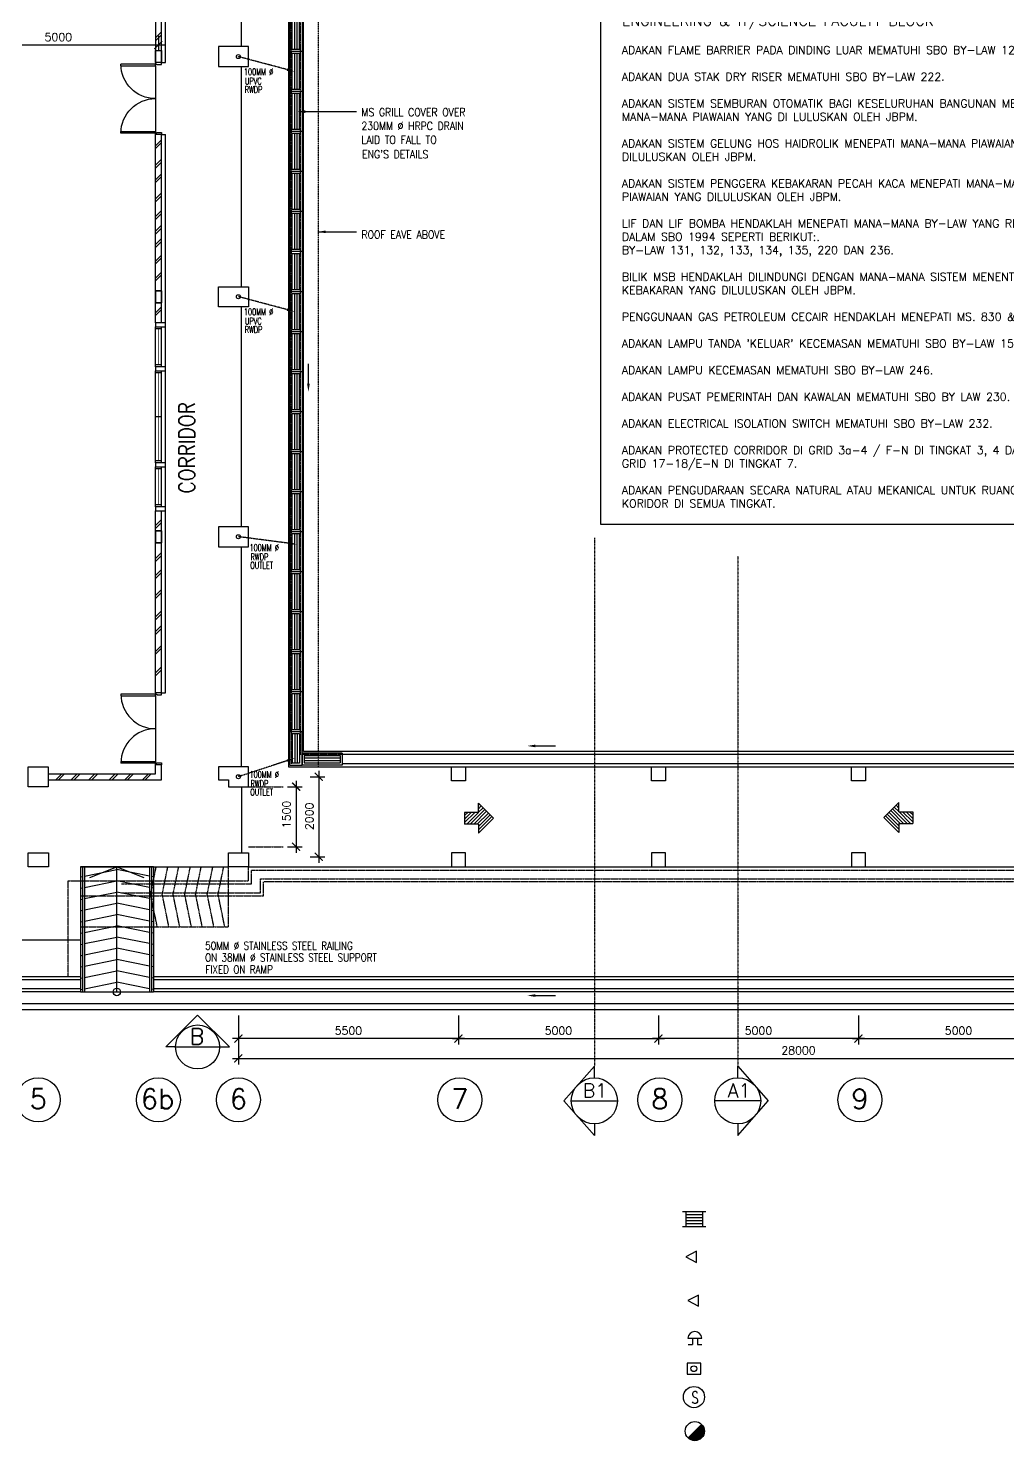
# Model space of a CAD drawing. Header units: feet. Extents: x 1407108 to 2957709, y -1501070 to -681589.
# Drawn here: x 1439465 to 1463948, y -855022 to -819714 of the extents above; entities that cross this region are included whole.
import ezdxf

# ---------------------------------------------------------------- set-up
doc = ezdxf.new("R2010")
doc.units = ezdxf.units.FT
doc.header["$LTSCALE"] = 13
doc.header["$MEASUREMENT"] = 0
for name, pattern in [('DASHDOT', [1, 0.5, -0.25, 0, -0.25]), ('DASHED', [0.75, 0.5, -0.25]), ('HIDDEN', [0.375, 0.25, -0.125])]:
    doc.linetypes.add(name, pattern=pattern)
doc.layers.get('0').update_dxf_attribs({"linetype": 'CONTINUOUS'})
for name, color, linetype in [('-FF', 240, 'CONTINUOUS'), ('-ff.txt', 2, 'CONTINUOUS'), ('1-ROAD', 1, 'CONTINUOUS'), ('AR', 7, 'CONTINUOUS'), ('AR1', 7, 'CONTINUOUS'), ('clad', 251, 'CONTINUOUS'), ('COL', 3, 'CONTINUOUS'), ('DIM', 7, 'CONTINUOUS'), ('DR', 7, 'CONTINUOUS'), ('DRAIN', 1, 'CONTINUOUS'), ('GRATING', 251, 'CONTINUOUS'), ('GRID-T', 7, 'CONTINUOUS'), ('H', 1, 'CONTINUOUS'), ('LINE', 7, 'CONTINUOUS'), ('partition', 7, 'CONTINUOUS'), ('RWDP', 145, 'CONTINUOUS'), ('SANI', 7, 'CONTINUOUS'), ('SPEC', 7, 'CONTINUOUS'), ('stair', 7, 'CONTINUOUS'), ('WALL', 2, 'CONTINUOUS'), ('WIN', 5, 'CONTINUOUS')]:
    doc.layers.add(name, color=color, linetype=linetype)
doc.styles.add('E', font='ROMANS.SHX', dxfattribs={"width": 0.9})
doc.styles.add('ROMANS', font='romans')
doc.styles.get("Standard").update_dxf_attribs({"font": 'ROMANS.SHX'})
doc.styles.add('STANDARDS', font='simplex.shx')
doc.dimstyles.new('STANDARD$0', dxfattribs={"dimscale": 0, "dimtxt": 8, "dimasz": 6, "dimexe": 1, "dimexo": 1, "dimgap": 3, "dimtad": 1, "dimdec": 0, "dimlfac": -1, "dimrnd": 1, "dimzin": 0, "dimdsep": 46, "dimtxsty": 'Standard', "dimcen": 0, "dimclrd": 5, "dimclre": 250, "dimadec": 0, "dimazin": 0, "dimtfac": 1, "dimtdec": 4, "dimtofl": 0, "dimtmove": 0, "dimatfit": 3, "dimfxl": 1, "dimtolj": 1, "dimtzin": 0, "dimarcsym": 0})

# ---------------------------------------------------------------- blocks, each defined once
blk = doc.blocks.new('DR-1800-B')
at = {"layer": 'DR'}
for p, q in [((-50, 0), (0, 0)), ((0, 0), (0, -150)), ((-1800, 0), (-1800, -150)), ((-1750, 0), (-1800, 0)), ((-1800, -150), (-1760, -150)), ((-1760, -150), (-1760, -110)), ((-1760, -110), (-1750, -110)), ((-1760, -150), (-1760, -1010)), ((-1720, -150), (-1760, -150)), ((-1750, -110), (-1750, 0)), ((-1720, -1009), (-1720, -150)), ((-80, -1009), (-80, -150)), ((-80, -150), (-40, -150)), ((-50, -110), (-50, 0)), ((-40, -110), (-50, -110)), ((-40, -150), (-40, -110)), ((-40, -150), (-40, -1010)), ((0, -150), (-40, -150))]:
    blk.add_line(p, q, dxfattribs=at)
for centre, start, end in [((-1760, -150), 270, 0), ((-40, -150), 180.0001, 270)]:
    blk.add_arc(centre, 860, start, end, dxfattribs=at)
blk = doc.blocks.new('_ARCHTICK')
at = {"color": 0, "linetype": 'ByBlock', "const_width": 0.15}
blk.add_lwpolyline([(-0.5, -0.5), (0.5, 0.5)], dxfattribs=at)
blk = doc.blocks.new('*D166')
at = {"layer": 'DIM', "color": 7, "lineweight": -2, "transparency": 16777216}
for p, q in [((1446163, -838524), (1446163, -840324)), ((1445949, -838674), (1446313, -838674)), ((1445949, -840174), (1446313, -840174))]:
    blk.add_line(p, q, dxfattribs=at)
at = {"layer": 'DIM', "color": 7, "lineweight": -2, "transparency": 16777216, "xscale": 200, "yscale": 200, "zscale": 200}
for p, rotation in [((1446163, -838674), 90), ((1446163, -840174), 270)]:
    blk.add_blockref('_ARCHTICK', p, dxfattribs=dict(at, rotation=rotation))
at = {"layer": 'DIM', "color": 7, "transparency": 16777216, "insert": (1445920, -839366), "char_height": 200, "attachment_point": 5, "rotation": 90, "style": 'ROMANS'}
blk.add_mtext('\\A1;1500', dxfattribs=at)
blk = doc.blocks.new('*D189')
at = {"layer": 'DIM', "color": 7, "linetype": 'Continuous', "lineweight": -2, "transparency": 16777216}
for p, q in [((1442867, -820135), (1437567, -820135)), ((1437717, -819905), (1437717, -820285)), ((1442717, -819905), (1442717, -820285))]:
    blk.add_line(p, q, dxfattribs=at)
at = {"layer": 'DIM', "color": 7, "linetype": 'Continuous', "lineweight": -2, "transparency": 16777216, "xscale": 200, "yscale": 200, "zscale": 200, "rotation": 180}
blk.add_blockref('_ARCHTICK', (1437717, -820135), dxfattribs=at)
at = {"layer": 'DIM', "color": 7, "linetype": 'Continuous', "lineweight": -2, "transparency": 16777216, "xscale": 200, "yscale": 200, "zscale": 200}
blk.add_blockref('_ARCHTICK', (1442717, -820135), dxfattribs=at)
at = {"layer": 'DIM', "color": 7, "linetype": 'Continuous', "transparency": 16777216, "insert": (1440217, -819935), "char_height": 200, "attachment_point": 5, "style": 'ROMANS'}
blk.add_mtext('\\A1;5000', dxfattribs=at)
blk = doc.blocks.new('*D196')
at = {"layer": 'DIM', "color": 7, "lineweight": -2, "transparency": 16777216}
for p, q in [((1444717, -845096), (1444717, -845616)), ((1472717, -845096), (1472717, -845616)), ((1444567, -845466), (1472867, -845466))]:
    blk.add_line(p, q, dxfattribs=at)
at = {"layer": 'DIM', "color": 7, "lineweight": -2, "transparency": 16777216, "xscale": 200, "yscale": 200, "zscale": 200, "rotation": 180}
blk.add_blockref('_ARCHTICK', (1444717, -845466), dxfattribs=at)
at = {"layer": 'DIM', "color": 7, "lineweight": -2, "transparency": 16777216, "xscale": 200, "yscale": 200, "zscale": 200}
blk.add_blockref('_ARCHTICK', (1472717, -845466), dxfattribs=at)
at = {"layer": 'DIM', "color": 7, "transparency": 16777216, "insert": (1458717, -845266), "char_height": 200, "attachment_point": 5, "style": 'ROMANS'}
blk.add_mtext('\\A1;28000', dxfattribs=at)
blk = doc.blocks.new('*D197')
at = {"layer": 'DIM', "color": 7, "lineweight": -2, "transparency": 16777216}
for p, q in [((1460217, -844394), (1460217, -845121)), ((1465217, -844394), (1465217, -845121)), ((1460067, -844971), (1465367, -844971))]:
    blk.add_line(p, q, dxfattribs=at)
at = {"layer": 'DIM', "color": 7, "lineweight": -2, "transparency": 16777216, "xscale": 200, "yscale": 200, "zscale": 200, "rotation": 180}
blk.add_blockref('_ARCHTICK', (1460217, -844971), dxfattribs=at)
at = {"layer": 'DIM', "color": 7, "lineweight": -2, "transparency": 16777216, "xscale": 200, "yscale": 200, "zscale": 200}
blk.add_blockref('_ARCHTICK', (1465217, -844971), dxfattribs=at)
at = {"layer": 'DIM', "color": 7, "transparency": 16777216, "insert": (1462717, -844771), "char_height": 200, "attachment_point": 5, "style": 'ROMANS'}
blk.add_mtext('\\A1;5000', dxfattribs=at)
blk = doc.blocks.new('*D198')
at = {"layer": 'DIM', "color": 7, "lineweight": -2, "transparency": 16777216}
for p, q in [((1455217, -844394), (1455217, -845121)), ((1460217, -844394), (1460217, -845121)), ((1460367, -844971), (1455067, -844971))]:
    blk.add_line(p, q, dxfattribs=at)
at = {"layer": 'DIM', "color": 7, "lineweight": -2, "transparency": 16777216, "xscale": 200, "yscale": 200, "zscale": 200}
for p, rotation in [((1455217, -844971), 179.9999999882526), ((1460217, -844971), 359.9999999882526)]:
    blk.add_blockref('_ARCHTICK', p, dxfattribs=dict(at, rotation=rotation))
at = {"layer": 'DIM', "color": 7, "transparency": 16777216, "insert": (1457717, -844771), "char_height": 200, "attachment_point": 5, "rotation": 360, "style": 'ROMANS'}
blk.add_mtext('\\A1;5000', dxfattribs=at)
blk = doc.blocks.new('*D199')
at = {"layer": 'DIM', "color": 7, "lineweight": -2, "transparency": 16777216}
for p, q in [((1444717, -844394), (1444717, -845121)), ((1450217, -844394), (1450217, -845121)), ((1450367, -844971), (1444567, -844971))]:
    blk.add_line(p, q, dxfattribs=at)
at = {"layer": 'DIM', "color": 7, "lineweight": -2, "transparency": 16777216, "xscale": 200, "yscale": 200, "zscale": 200}
for p, rotation in [((1444717, -844971), 179.9999999882509), ((1450217, -844971), 359.9999999882509)]:
    blk.add_blockref('_ARCHTICK', p, dxfattribs=dict(at, rotation=rotation))
at = {"layer": 'DIM', "color": 7, "transparency": 16777216, "insert": (1447467, -844771), "char_height": 200, "attachment_point": 5, "rotation": 360, "style": 'ROMANS'}
blk.add_mtext('\\A1;5500', dxfattribs=at)
blk = doc.blocks.new('*D200')
at = {"layer": 'DIM', "color": 7, "lineweight": -2, "transparency": 16777216}
for p, q in [((1450217, -844394), (1450217, -845121)), ((1455217, -844394), (1455217, -845121)), ((1450067, -844971), (1455367, -844971))]:
    blk.add_line(p, q, dxfattribs=at)
at = {"layer": 'DIM', "color": 7, "lineweight": -2, "transparency": 16777216, "xscale": 200, "yscale": 200, "zscale": 200, "rotation": 180}
blk.add_blockref('_ARCHTICK', (1450217, -844971), dxfattribs=at)
at = {"layer": 'DIM', "color": 7, "lineweight": -2, "transparency": 16777216, "xscale": 200, "yscale": 200, "zscale": 200}
blk.add_blockref('_ARCHTICK', (1455217, -844971), dxfattribs=at)
at = {"layer": 'DIM', "color": 7, "transparency": 16777216, "insert": (1452717, -844771), "char_height": 200, "attachment_point": 5, "style": 'ROMANS'}
blk.add_mtext('\\A1;5000', dxfattribs=at)
blk = doc.blocks.new('*D210')
at = {"layer": 'DIM', "color": 7, "lineweight": -2, "transparency": 16777216}
for p, q in [((1446513, -838424), (1446877, -838424)), ((1446727, -838274), (1446727, -840574)), ((1446513, -840424), (1446877, -840424))]:
    blk.add_line(p, q, dxfattribs=at)
at = {"layer": 'DIM', "color": 7, "lineweight": -2, "transparency": 16777216, "xscale": 200, "yscale": 200, "zscale": 200}
for p, rotation in [((1446727, -838424), 90), ((1446727, -840424), 270)]:
    blk.add_blockref('_ARCHTICK', p, dxfattribs=dict(at, rotation=rotation))
at = {"layer": 'DIM', "color": 7, "transparency": 16777216, "insert": (1446492, -839414), "char_height": 200, "attachment_point": 5, "rotation": 90, "style": 'ROMANS'}
blk.add_mtext('\\A1;2000', dxfattribs=at)
blk = doc.blocks.new('G')
at = {"layer": 'GRATING', "color": 251}
for p, q in [((0, 0), (-1000, 0)), ((-1000, 0), (-1000, -305)), ((0, -305), (-1000, -305)), ((-950, -61), (-50, -61)), ((-950, -61), (-950, -244)), ((-950, -122), (-50, -122)), ((-950, -183), (-50, -183)), ((-950, -244), (-50, -244)), ((-50, -61), (-50, -244))]:
    blk.add_line(p, q, dxfattribs=at)

msp = doc.modelspace()

# ---------------------------------------------------------------- hatches: boundary and pattern name
at = {"layer": '-FF'}
msp.add_hatch(color=0, dxfattribs=at).paths.add_polyline_path([(1456366.8, -854782.5, 0.1989124), (1456296.5, -854612.8), (1455957.1, -854952.2, 0.6681786)])
at = {"layer": 'partition'}
h = msp.add_hatch(dxfattribs=at)
h.set_pattern_fill('ANSI31', color=0, scale=500, style=0)
h.set_pattern_definition([(45, (2112669.07, -1282393.04), (-44.194174, 44.194174), [])])
h.paths.add_polyline_path([(1450719.2, -839606.7), (1450719.2, -839837.5), (1451095.6, -839461.1), (1450719.2, -839084.6), (1450719.2, -839315.4), (1450372, -839315.4), (1450372, -839606.7)])
h = msp.add_hatch(dxfattribs=at)
h.set_pattern_fill('ANSI31', color=0, scale=500, style=0)
h.set_pattern_definition([(135, (799276.16, -1282377.05), (44.194174, 44.194174), [])])
h.paths.add_polyline_path([(1461226, -839590.7), (1461573.2, -839590.7), (1461573.2, -839299.4), (1461226, -839299.4), (1461226, -839068.6), (1460849.6, -839445.1), (1461226, -839821.5)])

# ---------------------------------------------------------------- linework, layer by layer
at = {"layer": '-FF', "color": 0}
for p, q in [((1456404.6, -849299.9), (1455814.1, -849299.9)), ((1455900.9, -849299.9), (1455900.9, -849676.2)), ((1456317.8, -849374.6), (1455900.9, -849374.6)), ((1456317.8, -849452.3), (1455900.9, -849452.3)), ((1456317.8, -849299.9), (1456317.8, -849676.2)), ((1456404.6, -849676.2), (1455814.1, -849676.2)), ((1456317.8, -849526.9), (1455900.9, -849526.9)), ((1456317.8, -849601.6), (1455900.9, -849601.6)), ((1456167.7, -850287.2), (1455897.7, -850425.6)), ((1455897.7, -850425.6), (1456167.7, -850564.1)), ((1456220.8, -851381.4), (1455950.7, -851519.8)), ((1455950.7, -851519.8), (1456220.8, -851658.2)), ((1455954.1, -852459.4), (1456299.5, -852459.4)), ((1455957.2, -852614), (1456064.1, -852614)), ((1456064.1, -852459.4), (1456064.1, -852614)), ((1456196.6, -852459.4), (1456196.6, -852614)), ((1456196.6, -852614), (1456299.3, -852614))]:
    msp.add_line(p, q, dxfattribs=at)
at = {"layer": '-FF', "color": 0, "linetype": 'Continuous'}
msp.add_line((1455957.1, -854952.2), (1456296.5, -854612.8), dxfattribs=at)
at = {"layer": '-FF', "color": 0}
for points in [[(1456167.7, -850564.1), (1456167.7, -850287.2)], [(1456220.8, -851658.2), (1456220.8, -851381.4)]]:
    msp.add_lwpolyline(points, dxfattribs=at)
msp.add_lwpolyline([(1456276.5, -853359.9), (1456276.5, -853083.1), (1455932, -853083.1), (1455932, -853359.9)], close=True, dxfattribs=at)
for centre, radius in [((1456102.2, -853220.9), 72.2), ((1456104.2, -853931.1), 265)]:
    msp.add_circle(centre, radius, dxfattribs=at)
at = {"layer": '-FF', "color": 0, "linetype": 'Continuous'}
msp.add_circle((1456126.8, -854782.5), 240, dxfattribs=at)
at = {"layer": '-FF', "color": 0}
msp.add_arc((1456126.8, -852465), 172.8, 1.85513, 178.14487, dxfattribs=at)
at = {"color": 0, "linetype": 'DASHED'}
msp.add_line((1446717.2, -838174.1), (1446717.2, -814499.1), dxfattribs=at)
at = {"color": 0}
for p, q in [((1442892.2, -820574.1), (1442892.2, -816451.3)), ((1442792.2, -820574.1), (1442892.2, -820574.1)), ((1442792.2, -822374.1), (1442892.2, -822374.1)), ((1442892.2, -826424.1), (1442892.2, -822374.1)), ((1442892.2, -836324.1), (1442892.2, -826424.1)), ((1442792.2, -836324.1), (1442892.2, -836324.1)), ((1444792.2, -838674.1), (1444792.2, -840324.1)), ((1450719.2, -839315.4), (1450719.2, -839084.6)), ((1450719.2, -839084.6), (1451095.6, -839461.1)), ((1461226, -839068.6), (1460849.6, -839445.1)), ((1461226, -839299.4), (1461226, -839068.6)), ((1450719.2, -839315.4), (1450372, -839315.4)), ((1450372, -839315.4), (1450372, -839606.7)), ((1450719.2, -839606.7), (1450372, -839606.7)), ((1450719.2, -839837.5), (1451095.6, -839461.1)), ((1450719.2, -839606.7), (1450719.2, -839837.5)), ((1461226, -839821.5), (1460849.6, -839445.1)), ((1461226, -839299.4), (1461573.2, -839299.4)), ((1461226, -839590.7), (1461573.2, -839590.7)), ((1461226, -839590.7), (1461226, -839821.5)), ((1461573.2, -839299.4), (1461573.2, -839590.7)), ((1440767.2, -840674.1), (1444467.2, -840674.1)), ((1444967.2, -840674.1), (1465217.2, -840674.1))]:
    msp.add_line(p, q, dxfattribs=at)
at = {"color": 0, "linetype": 'Continuous'}
for p, q in [((1434792.2, -842499.1), (1440767.2, -842499.1)), ((1440767.2, -843804.1), (1442592.2, -843804.1))]:
    msp.add_line(p, q, dxfattribs=at)
at = {"color": 0}
for points in [[(1444792.2, -820174.1), (1444792.2, -814674.1)], [(1444792.2, -826174.1), (1444792.2, -820674.1)], [(1444792.2, -832174.1), (1444792.2, -826674.1)], [(1444792.2, -838174.1), (1444792.2, -832674.1)]]:
    msp.add_lwpolyline(points, dxfattribs=at)
at = {"layer": '1-ROAD', "color": 0}
msp.add_line((1545547.6, -844249.1), (1414667.2, -844249.1), dxfattribs=at)
at = {"layer": '1-ROAD', "color": 0, "flags": 128}
msp.add_lwpolyline([(1487642.2, -844099.1), (1414667.2, -844099.1)], dxfattribs=at)
at = {"layer": 'AR', "color": 0, "linetype": 'DASHDOT'}
for p, q in [((1453614.5, -832451.7), (1453614.5, -845660.8)), ((1457198.3, -832911.3), (1457198.3, -845660.8))]:
    msp.add_line(p, q, dxfattribs=at)
at = {"layer": 'AR', "color": 0}
for p, q in [((1442900.3, -845179.5), (1443697.2, -844382.5)), ((1444494.2, -845179.5), (1443697.2, -844382.5)), ((1443147.2, -845179.5), (1444247.2, -845179.5)), ((1453614.5, -845660.8), (1452852.2, -846528.3)), ((1457198.3, -845660.8), (1457960.6, -846528.3)), ((1453614.5, -847395.8), (1452852.2, -846528.3)), ((1453039.5, -846525.7), (1454189.5, -846525.7)), ((1457773.3, -846525.7), (1456623.3, -846525.7)), ((1457198.3, -847395.8), (1457960.6, -846528.3))]:
    msp.add_line(p, q, dxfattribs=at)
at = {"layer": 'AR', "color": 0, "linetype": 'Continuous'}
for p, q in [((1443147.2, -845179.5), (1442900.3, -845179.5)), ((1444247.2, -845179.5), (1444494.2, -845179.5)), ((1453614.5, -845950.7), (1453614.5, -845660.8)), ((1457198.3, -845950.7), (1457198.3, -845660.8)), ((1453614.5, -847100.7), (1453614.5, -847395.8)), ((1457198.3, -847100.7), (1457198.3, -847395.8))]:
    msp.add_line(p, q, dxfattribs=at)
msp.add_circle((1443697.2, -845179.5), 550, dxfattribs=at)
at = {"layer": 'AR', "color": 0}
for centre in [(1453614.5, -846525.7), (1457198.3, -846525.7)]:
    msp.add_circle(centre, 575, dxfattribs=at)
at = {"layer": 'clad', "color": 0}
for p, q in [((1440767.2, -840929.8), (1440817.2, -840919.6)), ((1440867.2, -840909.3), (1441679.7, -840743.1)), ((1440867.2, -841190.6), (1441679.7, -841024.4)), ((1442492.2, -840909.3), (1441679.7, -840743.1)), ((1442492.2, -841190.6), (1441679.7, -841024.4)), ((1442592.2, -840929.8), (1442542.2, -840919.6)), ((1440767.2, -841211), (1440817.2, -841200.8)), ((1440867.2, -841471.8), (1441679.7, -841305.6)), ((1442492.2, -841471.8), (1441679.7, -841305.6)), ((1442592.2, -841211), (1442542.2, -841200.8)), ((1440767.2, -841492.3), (1440817.2, -841482.1)), ((1440867.2, -841753.1), (1441679.7, -841586.9)), ((1442492.2, -841753.1), (1441679.7, -841586.9)), ((1442592.2, -841492.3), (1442542.2, -841482.1)), ((1440767.2, -841773.5), (1440817.2, -841763.3)), ((1440767.2, -842054.8), (1440817.2, -842044.6)), ((1440867.2, -842034.3), (1441679.7, -841868.1)), ((1442492.2, -842034.3), (1441679.7, -841868.1)), ((1442592.2, -841773.5), (1442542.2, -841763.3)), ((1442592.2, -842054.8), (1442542.2, -842044.6)), ((1440767.2, -842336), (1440817.2, -842325.8)), ((1440867.2, -842315.6), (1441679.7, -842149.4)), ((1440867.2, -842596.8), (1441679.7, -842430.6)), ((1442492.2, -842315.6), (1441679.7, -842149.4)), ((1442492.2, -842596.8), (1441679.7, -842430.6)), ((1442592.2, -842336), (1442542.2, -842325.8)), ((1440767.2, -842617.3), (1440817.2, -842607.1)), ((1440867.2, -842878.1), (1441679.7, -842711.9)), ((1442492.2, -842878.1), (1441679.7, -842711.9)), ((1442592.2, -842617.3), (1442542.2, -842607.1)), ((1440767.2, -842898.5), (1440817.2, -842888.3)), ((1440867.2, -843159.3), (1441679.7, -842993.1)), ((1442492.2, -843159.3), (1441679.7, -842993.1)), ((1442592.2, -842898.5), (1442542.2, -842888.3)), ((1440767.2, -843179.8), (1440817.2, -843169.6)), ((1440767.2, -843461), (1440817.2, -843450.8)), ((1440867.2, -843440.6), (1441679.7, -843274.4)), ((1442492.2, -843440.6), (1441679.7, -843274.4)), ((1442592.2, -843179.8), (1442542.2, -843169.6)), ((1442592.2, -843461), (1442542.2, -843450.8)), ((1440767.2, -843742.3), (1440817.2, -843732.1)), ((1440867.2, -843721.8), (1441679.7, -843555.6)), ((1442492.2, -843721.8), (1441679.7, -843555.6)), ((1442592.2, -843742.3), (1442542.2, -843732.1))]:
    msp.add_line(p, q, dxfattribs=at)
at = {"layer": 'COL', "color": 0}
for points in [[(1444967.2, -820174.1), (1444217.2, -820174.1), (1444217.2, -820674.1), (1444967.2, -820674.1)], [(1442792.2, -820274.1), (1442792.2, -820574.1), (1442642.2, -820574.1), (1442642.2, -820274.1)], [(1444217.2, -826174.1), (1444967.2, -826174.1), (1444967.2, -826674.1), (1444217.2, -826674.1)], [(1442642.2, -826574.1), (1442792.2, -826574.1), (1442792.2, -826274.1), (1442642.2, -826274.1)], [(1442792.2, -826274.1), (1442792.2, -826574.1), (1442642.2, -826574.1), (1442642.2, -826274.1)], [(1444967.2, -832174.1), (1444217.2, -832174.1), (1444217.2, -832674.1), (1444967.2, -832674.1)], [(1442642.2, -832574.1), (1442792.2, -832574.1), (1442792.2, -832274.1), (1442642.2, -832274.1)], [(1442792.2, -832274.1), (1442792.2, -832574.1), (1442642.2, -832574.1), (1442642.2, -832274.1)], [(1439463.2, -838174.1), (1439963.2, -838174.1), (1439963.2, -838674.1), (1439463.2, -838674.1)], [(1444967.2, -838674.1), (1444967.2, -838174.1), (1444217.2, -838174.1), (1444217.2, -838499.1), (1444467.2, -838499.1), (1444467.2, -838674.1)], [(1450392.2, -838524.1), (1450042.2, -838524.1), (1450042.2, -838174.1), (1450392.2, -838174.1)], [(1455392.2, -838524.1), (1455042.2, -838524.1), (1455042.2, -838174.1), (1455392.2, -838174.1)], [(1455392.2, -838524.1), (1455042.2, -838524.1), (1455042.2, -838174.1), (1455392.2, -838174.1)], [(1460392.2, -838524.1), (1460042.2, -838524.1), (1460042.2, -838174.1), (1460392.2, -838174.1)], [(1439467.2, -840324.1), (1439967.2, -840324.1), (1439967.2, -840674.1), (1439467.2, -840674.1)], [(1444467.2, -840324.1), (1444967.2, -840324.1), (1444967.2, -840674.1), (1444467.2, -840674.1)], [(1450392.2, -840324.1), (1450042.2, -840324.1), (1450042.2, -840674.1), (1450392.2, -840674.1)], [(1455392.2, -840324.1), (1455042.2, -840324.1), (1455042.2, -840674.1), (1455392.2, -840674.1)], [(1455392.2, -840324.1), (1455042.2, -840324.1), (1455042.2, -840674.1), (1455392.2, -840674.1)], [(1460392.2, -840324.1), (1460042.2, -840324.1), (1460042.2, -840674.1), (1460392.2, -840674.1)]]:
    msp.add_lwpolyline(points, close=True, dxfattribs=at)
at = {"layer": 'DIM', "color": 0, "linetype": 'HIDDEN'}
for p, q in [((1444967.2, -838674.1), (1445837, -838674.1)), ((1444967.2, -840174.1), (1445837, -840174.1))]:
    msp.add_line(p, q, dxfattribs=at)
at = {"layer": 'DRAIN', "color": 0}
for p, q in [((1445967.2, -815424.1), (1445967.2, -838174.1)), ((1446347.2, -837794.1), (1446347.2, -815804.1)), ((1465217.2, -837794.1), (1446347.2, -837794.1)), ((1445967.2, -838174.1), (1465217.2, -838174.1)), ((1465217.2, -837869.1), (1447309.7, -837869.1)), ((1465217.2, -838099.1), (1447309.7, -838099.1)), ((1440767.2, -843499.1), (1426367.2, -843499.1)), ((1440767.2, -843424.1), (1426442.2, -843424.1)), ((1471087.2, -843424.1), (1442592.2, -843424.1)), ((1471162.2, -843499.1), (1442592.2, -843499.1)), ((1440767.2, -843804.1), (1426062.2, -843804.1)), ((1440767.2, -843729.1), (1426137.2, -843729.1)), ((1482342.2, -843729.1), (1442592.2, -843729.1)), ((1490142.2, -843804.1), (1442592.2, -843804.1))]:
    msp.add_line(p, q, dxfattribs=at)
at = {"layer": 'DRAIN', "color": 0, "linetype": 'HIDDEN'}
for p, q in [((1446042.2, -838099.1), (1446042.2, -815499.1)), ((1446272.2, -837869.1), (1446272.2, -815729.1)), ((1447309.7, -837869.1), (1446272.2, -837869.1)), ((1445347.2, -841404.1), (1445347.2, -841054.1)), ((1472087.2, -841054.1), (1445347.2, -841054.1)), ((1440767.2, -841674.1), (1440767.2, -841674.1))]:
    msp.add_line(p, q, dxfattribs=at)
at = {"layer": 'DRAIN', "color": 0}
for points in [[(1446467.8, -828602.8), (1446467.8, -828099.3)], [(1452139.5, -837654.5), (1452643.1, -837654.5)], [(1452139.5, -843893.4), (1452643.1, -843893.4)]]:
    msp.add_lwpolyline(points, dxfattribs=at)
at = {"layer": 'DRAIN', "color": 0, "linetype": 'HIDDEN'}
for points in [[(1440466.9, -841024.1), (1444967.2, -841024.1), (1444967.2, -840674.1)], [(1440767.2, -842174.1), (1444467.2, -842174.1), (1444467.2, -840674.1)], [(1442689.5, -842174.1), (1442523.4, -841361.6), (1442664, -840674.1)], [(1442980.5, -842174.1), (1442814.3, -841361.6), (1442954.9, -840674.1)], [(1443252, -842174.1), (1443085.8, -841361.6), (1443226.4, -840674.1)], [(1443542.9, -842174.1), (1443376.7, -841361.6), (1443517.4, -840674.1)], [(1443814.5, -842174.1), (1443648.3, -841361.6), (1443788.9, -840674.1)], [(1444105.4, -842174.1), (1443939.2, -841361.6), (1444079.8, -840674.1)], [(1444376.9, -842174.1), (1444210.7, -841361.6), (1444351.3, -840674.1)], [(1440466.9, -843424.1), (1440466.9, -841024.1)], [(1441792.2, -841099.1), (1445042.2, -841099.1), (1445042.2, -840763.7), (1472392.2, -840763.7), (1472392.2, -841099.1), (1484392.2, -841099.1)], [(1441792.2, -841329.1), (1445272.2, -841329.1), (1445272.2, -840979.1), (1472162.2, -840979.1), (1472162.2, -841329.1), (1484162.2, -841329.1)], [(1440767.2, -841404.1), (1445347.2, -841404.1)]]:
    msp.add_lwpolyline(points, dxfattribs=at)
at = {"layer": 'DRAIN', "color": 0}
for points in [[(1446501.2, -828602.8), (1446467.8, -828802.8), (1446434.5, -828602.8)], [(1452139.5, -837687.9), (1451939.5, -837654.5), (1452139.5, -837621.2)], [(1452139.5, -843926.7), (1451939.5, -843893.4), (1452139.5, -843860)]]:
    msp.add_solid(points, dxfattribs=at)
at = {"layer": 'GRATING', "color": 0}
for p, q in [((1446004.7, -838136.1), (1446004.7, -837299.1)), ((1446309.7, -837299.1), (1446004.7, -837299.1)), ((1446065.7, -837349.1), (1446065.7, -838086.1)), ((1446248.7, -837349.1), (1446065.7, -837349.1)), ((1446126.7, -837349.1), (1446126.7, -838086.1)), ((1446187.7, -837349.1), (1446187.7, -838086.1)), ((1446248.7, -837349.1), (1446248.7, -838086.1)), ((1446309.7, -838136.1), (1446309.7, -837299.1)), ((1447309.7, -837832.1), (1447309.7, -838137.1)), ((1446004.7, -838136.1), (1446309.7, -838136.1)), ((1446248.7, -838086.1), (1446065.7, -838086.1))]:
    msp.add_line(p, q, dxfattribs=at)
at = {"layer": 'GRID-T', "color": 0}
for centre in [(1439715.2, -846500.7), (1442717.2, -846500.7), (1444717.2, -846500.7), (1450252.8, -846501.9), (1455252.8, -846501.9), (1460252.8, -846501.9)]:
    msp.add_circle(centre, 550, dxfattribs=at)
at = {"layer": 'H', "color": 0}
for p, q in [((1442642.2, -819954.7), (1442792.2, -819804.7)), ((1442642.2, -820025.4), (1442792.2, -819875.4)), ((1442642.2, -822653.7), (1442792.2, -822503.7)), ((1442642.2, -822724.4), (1442792.2, -822574.4)), ((1442642.2, -823137.5), (1442792.2, -822987.5)), ((1442642.2, -823208.2), (1442792.2, -823058.2)), ((1442642.2, -823503.1), (1442792.2, -823353.1)), ((1442642.2, -823573.8), (1442792.2, -823423.8)), ((1442642.2, -823978.9), (1442792.2, -823828.9)), ((1442642.2, -824049.6), (1442792.2, -823899.6)), ((1442642.2, -824421.5), (1442792.2, -824271.5)), ((1442642.2, -824492.2), (1442792.2, -824342.2)), ((1442642.2, -824787.1), (1442792.2, -824637.1)), ((1442642.2, -824857.8), (1442792.2, -824707.8)), ((1442642.2, -825121.4), (1442792.2, -824971.4)), ((1442642.2, -825192.1), (1442792.2, -825042.1)), ((1442642.2, -825535.3), (1442792.2, -825385.3)), ((1442642.2, -825606), (1442792.2, -825456)), ((1442642.2, -825961.3), (1442792.2, -825811.3)), ((1442642.2, -826032), (1442792.2, -825882)), ((1442642.2, -826827.6), (1442792.2, -826677.6)), ((1442642.2, -826898.3), (1442792.2, -826748.3)), ((1442642.2, -832145.9), (1442792.2, -831995.9)), ((1442642.2, -832216.6), (1442792.2, -832066.6)), ((1442642.2, -832972), (1442792.2, -832822)), ((1442642.2, -833042.7), (1442792.2, -832892.7)), ((1442642.2, -833397.6), (1442792.2, -833247.6)), ((1442642.2, -833468.3), (1442792.2, -833318.3)), ((1442642.2, -833894.1), (1442792.2, -833744.1)), ((1442642.2, -833964.8), (1442792.2, -833814.8)), ((1442642.2, -834430.1), (1442792.2, -834280.1)), ((1442642.2, -834500.8), (1442792.2, -834350.8)), ((1442642.2, -834795.6), (1442792.2, -834645.6)), ((1442642.2, -834866.3), (1442792.2, -834716.3)), ((1442642.2, -835292.1), (1442792.2, -835142.1)), ((1442642.2, -835362.8), (1442792.2, -835212.8)), ((1442642.2, -835828.1), (1442792.2, -835678.1)), ((1442642.2, -835898.8), (1442792.2, -835748.8)), ((1440303.6, -838349.1), (1440153.6, -838499.1)), ((1440374.3, -838349.1), (1440224.3, -838499.1)), ((1440691.5, -838349.1), (1440541.5, -838499.1)), ((1440762.2, -838349.1), (1440612.2, -838499.1)), ((1441131.4, -838349.1), (1440981.4, -838499.1)), ((1441202.1, -838349.1), (1441052.1, -838499.1)), ((1441641.1, -838349.1), (1441491.1, -838499.1)), ((1441711.8, -838349.1), (1441561.8, -838499.1)), ((1442029, -838349.1), (1441879, -838499.1)), ((1442099.7, -838349.1), (1441949.7, -838499.1)), ((1442469, -838349.1), (1442319, -838499.1)), ((1442539.7, -838349.1), (1442389.7, -838499.1))]:
    msp.add_line(p, q, dxfattribs=at)
at = {"layer": 'LINE', "color": 0}
for p, q in [((1446387.7, -821799.1), (1447671, -821799.1)), ((1446717.2, -824803.1), (1447671, -824803.1))]:
    msp.add_line(p, q, dxfattribs=at)
at = {"layer": 'LINE', "color": 0, "linetype": 'Continuous'}
for points in [[(1442642.2, -820654.1), (1442642.2, -822294.1)], [(1442642.2, -836404.1), (1442642.2, -838044.1)]]:
    msp.add_lwpolyline(points, dxfattribs=at)
at = {"layer": 'LINE', "color": 0}
for points in [[(1446387.7, -821832.4), (1446387.7, -821765.8), (1446187.7, -821799.1)], [(1446900.7, -824836.4), (1446900.7, -824769.8), (1446700.7, -824803.1)]]:
    msp.add_solid(points, dxfattribs=at)
at = {"layer": 'partition', "color": 0, "linetype": 'Continuous'}
msp.add_line((1442592.2, -840674.1), (1440767.2, -840674.1), dxfattribs=at)
at = {"layer": 'RWDP', "color": 0, "linetype": 'HIDDEN'}
msp.add_line((1445936.6, -838024.3), (1444717.2, -838424.1), dxfattribs=at)
at = {"layer": 'RWDP', "color": 0, "linetype": 'Continuous'}
msp.add_circle((1444717.2, -838424.1), 50, dxfattribs=at)
at = {"layer": 'RWDP', "color": 0, "linetype": 'HIDDEN'}
msp.add_solid([(1445926.2, -837992.6), (1445947, -838056), (1446126.7, -837962)], dxfattribs=at)
at = {"layer": 'SANI', "color": 0, "linetype": 'Continuous'}
for p, q in [((1440767.2, -840674.1), (1440767.2, -843804.1)), ((1441679.7, -843804.1), (1441679.7, -840674.1)), ((1442592.2, -840674.1), (1442592.2, -843804.1))]:
    msp.add_line(p, q, dxfattribs=at)
at = {"layer": 'SPEC', "color": 0, "linetype": 'Continuous'}
msp.add_lwpolyline([(1453775.3, -818307.8), (1466625.5, -818307.8), (1466625.5, -832121.5), (1453775.3, -832121.5)], close=True, dxfattribs=at)
at = {"layer": 'stair', "color": 0}
for p, q in [((1440817.2, -840674.1), (1440817.2, -843804.1)), ((1440867.2, -840674.1), (1440867.2, -843804.1)), ((1442492.2, -840674.1), (1442492.2, -843804.1)), ((1442542.2, -840674.1), (1442542.2, -843804.1))]:
    msp.add_line(p, q, dxfattribs=at)
at = {"layer": 'stair', "color": 0, "linetype": 'Continuous'}
msp.add_lwpolyline([(1441005.5, -840943.6), (1441679.7, -840674.1), (1442353.8, -840943.6)], dxfattribs=at)
msp.add_circle((1441679.7, -843804.1), 93.8, dxfattribs=at)
at = {"layer": 'WALL', "color": 0}
for p, q in [((1442792.2, -820574.1), (1442792.2, -816451.3)), ((1442642.2, -819499.1), (1442642.2, -820574.1)), ((1442642.2, -827074.1), (1442642.2, -822374.1)), ((1442792.2, -827074.1), (1442792.2, -822374.1)), ((1442642.2, -836324.1), (1442642.2, -831774.1)), ((1442792.2, -836324.1), (1442792.2, -831774.1)), ((1442642.2, -838349.1), (1442642.2, -838124.1)), ((1442792.2, -838499.1), (1442792.2, -838124.1)), ((1439963.2, -838349.1), (1442642.2, -838349.1)), ((1439963.2, -838499.1), (1442792.2, -838499.1))]:
    msp.add_line(p, q, dxfattribs=at)
at = {"layer": 'WALL', "color": 0, "linetype": 'HIDDEN'}
for p, q in [((1445933.4, -820747.7), (1444717.2, -820424.1)), ((1445933.4, -826747.7), (1444717.2, -826424.1)), ((1445989.4, -832590.1), (1444717.2, -832424.1))]:
    msp.add_line(p, q, dxfattribs=at)
at = {"layer": 'WALL', "color": 0}
for points in [[(1442892.2, -827074.1), (1442642.2, -827074.1), (1442642.2, -827174.1), (1442892.2, -827174.1)], [(1442892.2, -828174.1), (1442642.2, -828174.1), (1442642.2, -828274.1), (1442892.2, -828274.1)], [(1442892.2, -830574.1), (1442642.2, -830574.1), (1442642.2, -830674.1), (1442892.2, -830674.1)], [(1442892.2, -831674.1), (1442642.2, -831674.1), (1442642.2, -831774.1), (1442892.2, -831774.1)]]:
    msp.add_lwpolyline(points, close=True, dxfattribs=at)
for centre in [(1444717.2, -820424.1), (1444717.2, -826424.1), (1444717.2, -832424.1)]:
    msp.add_circle(centre, 50, dxfattribs=at)
for points in [[(1445942, -820715.5), (1445924.8, -820779.9), (1446126.7, -820799.1)], [(1445942, -826715.5), (1445924.8, -826779.9), (1446126.7, -826799.1)]]:
    msp.add_solid(points, dxfattribs=at)
at = {"layer": 'WALL', "color": 0, "linetype": 'HIDDEN'}
msp.add_solid([(1445993.7, -832557.1), (1445985, -832623.2), (1446187.7, -832616)], dxfattribs=at)
at = {"layer": 'WIN', "color": 0}
for p, q in [((1442642.2, -828174.1), (1442642.2, -827174.1)), ((1442792.2, -827224.1), (1442642.2, -827224.1)), ((1442792.2, -828174.1), (1442792.2, -827174.1)), ((1442792.2, -828124.1), (1442642.2, -828124.1)), ((1442642.2, -830574.1), (1442642.2, -828274.1)), ((1442792.2, -828324.1), (1442642.2, -828324.1)), ((1442792.2, -830574.1), (1442792.2, -828274.1)), ((1442792.2, -829424.1), (1442642.2, -829424.1)), ((1442792.2, -830524.1), (1442642.2, -830524.1)), ((1442642.2, -831674.1), (1442642.2, -830674.1)), ((1442792.2, -830724.1), (1442642.2, -830724.1)), ((1442792.2, -831674.1), (1442792.2, -830674.1)), ((1442792.2, -831624.1), (1442642.2, -831624.1))]:
    msp.add_line(p, q, dxfattribs=at)
at = {"layer": 'WIN', "color": 0, "const_width": 10, "flags": 128}
for points in [[(1442717.2, -828124.1), (1442717.2, -827224.1)], [(1442717.2, -830524.1), (1442717.2, -828324.1)], [(1442717.2, -830724.1), (1442717.2, -831624.1)]]:
    msp.add_lwpolyline(points, dxfattribs=at)

# ---------------------------------------------------------------- block references
at = {"layer": 'GRATING', "color": 0, "xscale": -1, "rotation": 270}
for p in [(1446309.7, -819299.1), (1446309.7, -820299.1), (1446309.7, -821299.1), (1446309.7, -822299.1), (1446309.7, -823299.1), (1446309.7, -824299.1), (1446309.7, -825299.1), (1446309.7, -826299.1), (1446309.7, -827299.1), (1446309.7, -828299.1), (1446309.7, -829299.1), (1446309.7, -830299.1), (1446309.7, -831299.1), (1446309.7, -832299.1), (1446309.7, -833299.1), (1446309.7, -834299.1), (1446309.7, -835299.1), (1446309.7, -836299.1)]:
    msp.add_blockref('G', p, dxfattribs=at)
at = {"layer": 'GRATING', "color": 0}
msp.add_blockref('G', (1447309.7, -837832.1), dxfattribs=at)
at = {"layer": 'WALL', "color": 0, "xscale": -1, "rotation": 270}
msp.add_blockref('DR-1800-B', (1442792.2, -820574.1), dxfattribs=at)
at = {"layer": 'WALL', "color": 0, "rotation": 270}
msp.add_blockref('DR-1800-B', (1442792.2, -838124.1), dxfattribs=at)

# ---------------------------------------------------------------- texts
at = {"layer": '-ff.txt', "color": 0, "style": 'STANDARDS', "width": 0.7}
msp.add_text('S', height=292.5, dxfattribs=at).set_placement((1456043.9, -854088))
at = {"color": 0, "style": 'ROMANS', "width": 0.85}
msp.add_text('CORRIDOR', height=400, rotation=90, dxfattribs=at).set_placement((1443626.3, -831345.6))
at = {"layer": 'AR', "color": 0, "style": 'ROMANS'}
msp.add_text('B', height=400, dxfattribs=at).set_placement((1443503, -845114.3))
at = {"layer": 'AR1', "color": 0, "style": 'ROMANS'}
for s, p in [('B1', (1453323.8, -846442.5)), ('A1', (1456947.5, -846442.5))]:
    msp.add_text(s, height=350, dxfattribs=at).set_placement(p)
at = {"layer": 'GRID-T', "color": 0, "style": 'ROMANS'}
for s, p in [('5', (1439500, -846726.5)), ('6b', (1442278.5, -846726.5)), ('6', (1444502, -846726.5)), ('7', (1450037.6, -846727.6)), ('8', (1455037.6, -846727.6)), ('9', (1460037.6, -846727.6))]:
    msp.add_text(s, height=500, dxfattribs=at).set_placement(p)
at = {"layer": 'RWDP', "color": 0, "style": 'ROMANS', "width": 0.7}
for s, p in [('100MM %%c', (1444997, -832783.7)), ('RWDP', (1445021, -833014.7)), ('OUTLET', (1445014.4, -833225.7)), ('100MM %%c', (1444997, -838451.8)), ('RWDP', (1445021, -838682.8)), ('OUTLET', (1445014.4, -838893.8))]:
    msp.add_text(s, height=170, dxfattribs=at).set_placement(p)
at = {"layer": 'SPEC', "color": 0}
for s, style, width, p in [('MS GRILL COVER OVER ', 'ROMANS', 0.85, (1447794.1, -821913.8)), ('230MM %%c HRPC DRAIN ', 'ROMANS', 0.85, (1447794.1, -822255.9)), ('LAID TO FALL TO', 'ROMANS', 0.85, (1447794.1, -822603.9)), ("ENG'S DETAILS", 'ROMANS', 0.85, (1447810.6, -822963.9)), ('ROOF EAVE ABOVE', 'ROMANS', 0.85, (1447794.1, -824971.8)), ('50MM %%C STAINLESS STEEL RAILING', 'E', 0.8, (1443888.5, -842748.1)), ('ON 38MM %%C STAINLESS STEEL SUPPORT', 'E', 0.8, (1443885.2, -843043.7)), ('FIXED ON RAMP', 'E', 0.8, (1443892.2, -843343.4))]:
    msp.add_text(s, height=200, dxfattribs=dict(at, style=style, width=width)).set_placement(p)
at = {"layer": 'SPEC', "color": 0, "linetype": 'Continuous', "insert": (1454303.3, -831694.6), "char_height": 200, "width": 12000, "attachment_point": 7, "style": 'ROMANS'}
msp.add_mtext("\\A1;{\\H1.3x;\\C3;ENGINEERING & IT/SCIENCE FACULTY BLOCK\\P}\\PADAKAN FLAME BARRIER PADA DINDING LUAR MEMATUHI SBO BY-LAW 128.\\P\\PADAKAN DUA STAK DRY RISER MEMATUHI SBO BY-LAW 222.\\P\\PADAKAN SISTEM SEMBURAN OTOMATIK BAGI KESELURUHAN BANGUNAN MENEPATI MANA-MANA PIAWAIAN YANG DI LULUSKAN OLEH JBPM.\\P\\PADAKAN SISTEM GELUNG HOS HAIDROLIK MENEPATI MANA-MANA PIAWAIAN YANG DILULUSKAN OLEH JBPM.\\P\\PADAKAN SISTEM PENGGERA KEBAKARAN PECAH KACA MENEPATI MANA-MANA PIAWAIAN YANG DILULUSKAN OLEH JBPM.\\P\\PLIF DAN LIF BOMBA HENDAKLAH MENEPATI MANA-MANA BY-LAW YANG RELEVAN DALAM SBO 1994 SEPERTI BERIKUT:.\\PBY-LAW 131, 132, 133, 134, 135, 220 DAN 236.\\P\\PBILIK MSB HENDAKLAH DILINDUNGI DENGAN MANA-MANA SISTEM MENENTANG KEBAKARAN YANG DILULUSKAN OLEH JBPM.\\P\\PPENGGUNAAN GAS PETROLEUM CECAIR HENDAKLAH MENEPATI MS. 830 & MS 930.\\P\\PADAKAN LAMPU TANDA 'KELUAR' KECEMASAN MEMATUHI SBO BY-LAW 156.\\P\\PADAKAN LAMPU KECEMASAN MEMATUHI SBO BY-LAW 246.\\P\\PADAKAN PUSAT PEMERINTAH DAN KAWALAN MEMATUHI SBO BY LAW 230.\\P\\PADAKAN ELECTRICAL ISOLATION SWITCH MEMATUHI SBO BY-LAW 232.\\P\\PADAKAN PROTECTED CORRIDOR DI GRID 3a-4 / F-N DI TINGKAT 3, 4 DAN DI GRID 17-18/E-N DI TINGKAT 7.\\P\\PADAKAN PENGUDARAAN SECARA NATURAL ATAU MEKANICAL UNTUK RUANG KORIDOR DI SEMUA TINGKAT.", dxfattribs=at)
at = {"layer": 'WALL', "color": 0, "style": 'ROMANS', "width": 0.7}
for s, p in [('100MM %%c', (1444857.1, -820889.7)), ('RWDP', (1444874.5, -821331.7)), ('UPVC', (1444881.1, -821120.7)), ('100MM %%c', (1444857.1, -826889.7)), ('RWDP', (1444874.5, -827331.7)), ('UPVC', (1444881.1, -827120.7))]:
    msp.add_text(s, height=170, dxfattribs=at).set_placement(p)

# ---------------------------------------------------------------- dimensions: what is measured, and where the dimension line sits
at = {"layer": 'DIM', "color": 0, "linetype": 'Continuous'}
dim = msp.add_linear_dim(base=(1437717.2, -820135.3), p1=(1442717.2, -819754.7), p2=(1437717.2, -819754.7), angle=180, dimstyle='STANDARD$0', override={"dimscale": 100, "dimtxt": 2, "dimasz": 2, "dimexe": 1.5, "dimexo": 1.5, "dimgap": 1, "dimtxsty": 'ROMANS', "dimblk": 'ARCHTICK', "dimdle": 1.5, "dimclrd": 7, "dimclre": 7, "dimclrt": 7, "dimtdec": 0, "dimtmove": 2}, dxfattribs=at)
dim.commit()
dim.dimension.update_dxf_attribs({"geometry": '*D189', "text_midpoint": (1440217.2, -819935.3)})
at = {"layer": 'DIM', "color": 0}
for base, p1, p2, picture, middle in [((1446162.6, -840174.1), (1445799.1, -838674.1), (1445799.1, -840174.1), '*D166', (1445919.5, -839366.1)), ((1446726.7, -840424.1), (1446363.1, -838424.1), (1446363.1, -840424.1), '*D210', (1446491.5, -839414.1))]:
    dim = msp.add_linear_dim(base=base, p1=p1, p2=p2, angle=90, dimstyle='STANDARD$0', override={"dimscale": 100, "dimtxt": 2, "dimasz": 2, "dimexe": 1.5, "dimexo": 1.5, "dimgap": 1, "dimtxsty": 'ROMANS', "dimblk": 'ARCHTICK', "dimdle": 1.5, "dimclrd": 7, "dimclre": 7, "dimclrt": 7, "dimtdec": 0, "dimtmove": 2}, dxfattribs=at)
    dim.commit()
    dim.dimension.update_dxf_attribs({"geometry": picture, "text_midpoint": middle, "dimtype": 160})
for p1, p2, distance, picture, middle in [((1450217.2, -844244.2), (1444717.2, -844244.2), 726.3, '*D199', (1447467.2, -844770.5)), ((1450217.2, -844244.2), (1455217.2, -844244.2), -726.3, '*D200', (1452717.2, -844770.5)), ((1460217.2, -844244.2), (1455217.2, -844244.2), 726.3, '*D198', (1457717.2, -844770.5)), ((1460217.2, -844244.2), (1465217.2, -844244.2), -726.3, '*D197', (1462717.2, -844770.5))]:
    dim = msp.add_aligned_dim(p1=p1, p2=p2, distance=distance, dimstyle='STANDARD$0', override={"dimscale": 100, "dimtxt": 2, "dimasz": 2, "dimexe": 1.5, "dimexo": 1.5, "dimgap": 1, "dimtxsty": 'ROMANS', "dimblk": 'ARCHTICK', "dimdle": 1.5, "dimclrd": 7, "dimclre": 7, "dimclrt": 7, "dimtdec": 0, "dimtmove": 2}, dxfattribs=at)
    dim.commit()
    dim.dimension.update_dxf_attribs({"geometry": picture, "text_midpoint": middle})
dim = msp.add_linear_dim(base=(1472717.2, -845466.3), p1=(1444717.2, -844946.2), p2=(1472717.2, -844946.2), dimstyle='STANDARD$0', override={"dimscale": 100, "dimtxt": 2, "dimasz": 2, "dimexe": 1.5, "dimexo": 1.5, "dimgap": 1, "dimtxsty": 'ROMANS', "dimblk": 'ARCHTICK', "dimdle": 1.5, "dimclrd": 7, "dimclre": 7, "dimclrt": 7, "dimtdec": 0, "dimtmove": 2}, dxfattribs=at)
dim.commit()
dim.dimension.update_dxf_attribs({"geometry": '*D196', "text_midpoint": (1458717.2, -845266.3)})

doc.saveas('drawing.dxf')
